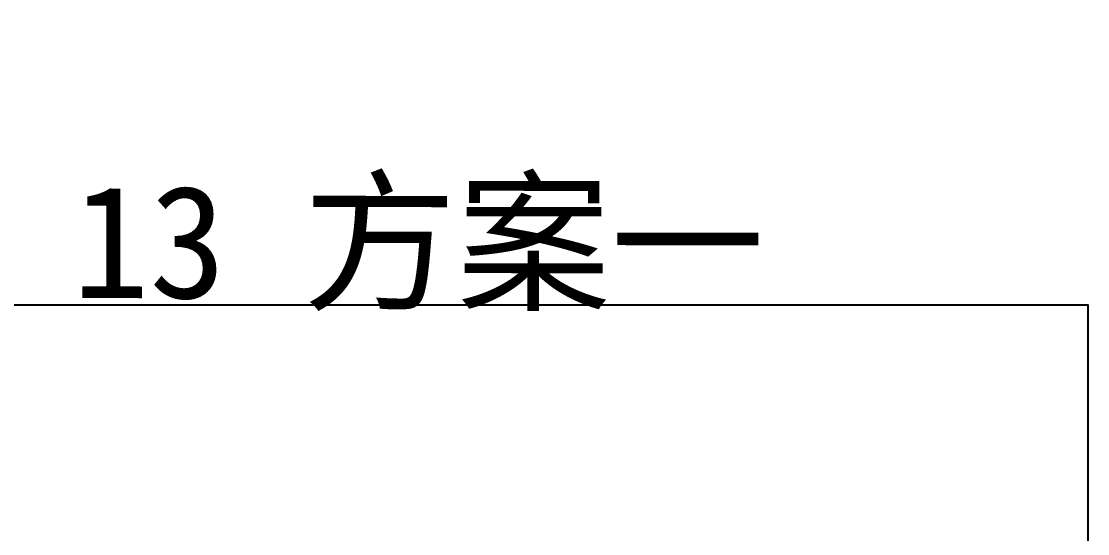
# Model space of a CAD drawing. Header units: millimetres. Extents: x 285006 to 3037698, y -2820855 to 192241.
# Drawn here: x 834084 to 893152, y -304431 to -276056 of the extents above; entities that cross this region are included whole.
import ezdxf
from ezdxf.enums import TextEntityAlignment as Align

# ---------------------------------------------------------------- set-up
doc = ezdxf.new("R2010")
doc.units = ezdxf.units.MM
doc.header["$PDMODE"] = 35
doc.header["$PDSIZE"] = -0.1
doc.layers.add('___', color=4, linetype='Continuous')
doc.layers.add('FF-TEXT', color=50, linetype='Continuous')
doc.styles.add('CCD_DIM', font='archs.shx', dxfattribs={"width": 0.7})
doc.styles.add('DIA', font='')
doc.styles.get('DIA').set_extended_font_data('SimSun')
doc.dimstyles.new('DIM_100', dxfattribs={"dimscale": 100, "dimtxt": 1.5, "dimasz": 1, "dimexe": 1.5, "dimexo": 1.5, "dimgap": 0.6, "dimtad": 1, "dimdec": 0, "dimrnd": 5, "dimzin": 12, "dimdsep": 46, "dimtxsty": 'CCD_DIM', "dimblk": 'CCD_Dimension_Tick', "dimcen": 0.125, "dimclrd": 44, "dimclre": 44, "dimclrt": 50, "dimadec": 0, "dimazin": 0, "dimtfac": 1, "dimtdec": 0, "dimtix": 1, "dimtmove": 2, "dimatfit": 3, "dimldrblk": 'CCD_Leader_Dot', "dimfxl": 5, "dimtvp": 1, "dimtolj": 1, "dimtzin": 0, "dimarcsym": 0})

# ---------------------------------------------------------------- blocks, each defined once
blk = doc.blocks.new('CCD_Dimension_Tick')
at = {"color": 0, "linetype": 'ByBlock'}
for p, q in [((-1.09, 0), (0, 0)), ((0, 0), (1.09, 0))]:
    blk.add_line(p, q, dxfattribs=at)
at = {"color": 0, "linetype": 'Continuous', "const_width": 0.608}
blk.add_lwpolyline([(-0.61, -0.61), (0.61, 0.61)], dxfattribs=at)
blk = doc.blocks.new('*D1125')
at = {"layer": '___', "color": 44, "lineweight": -2, "transparency": 16777216}
for p, q in [((849056, -232), (848956, -232)), ((849156, -732), (849156, -82)), ((849156, -232), (849461, -232)), ((849461, -164), (849461, -382)), ((849561, -232), (849661, -232))]:
    blk.add_line(p, q, dxfattribs=at)
at = {"layer": 'Defpoints', "color": 0, "transparency": 16777216}
for p in [(849461, -14, 0), (849461, -232), (849156, -315129, 0)]:
    blk.add_point(p, dxfattribs=at)
at = {"layer": '___', "color": 44, "lineweight": -2, "transparency": 16777216, "xscale": 100, "yscale": 100, "zscale": 100}
blk.add_blockref('CCD_Dimension_Tick', (849156, -232), dxfattribs=at)
at = {"layer": '___', "color": 44, "lineweight": -2, "transparency": 16777216, "xscale": 100, "yscale": 100, "zscale": 100, "rotation": 180}
blk.add_blockref('CCD_Dimension_Tick', (849461, -232), dxfattribs=at)
at = {"layer": '___', "color": 50, "transparency": 16777216, "insert": (849308, -97), "char_height": 150, "attachment_point": 5, "style": 'CCD_DIM'}
blk.add_mtext('\\A1;305', dxfattribs=at)
blk = doc.blocks.new('CCD_Leader_Dot')
at = {"color": 0, "linetype": 'ByBlock'}
blk.add_line((-5, 0), (-10, 0), dxfattribs=at)
at = {"color": 0, "linetype": 'ByBlock', "const_width": 5}
blk.add_lwpolyline([(-2.5, 0, 1), (2.5, 0, 1)], format="xyb", close=True, dxfattribs=at)

msp = doc.modelspace()

# ---------------------------------------------------------------- linework, layer by layer
at = {"layer": '___'}
msp.add_lwpolyline([(817101.9, -291748.6), (893151.7, -291748.6), (893151.7, -378115), (817101.9, -378115)], close=True, dxfattribs=at)

# ---------------------------------------------------------------- texts
at = {"layer": 'FF-TEXT', "color": 50, "style": 'DIA'}
msp.add_text('2025 09 13 方案一', height=6250, rotation=359.915172, dxfattribs=at).set_placement((839081.5, -288260.7, 0), align=Align.MIDDLE_CENTER)

# ---------------------------------------------------------------- dimensions: what is measured, and where the dimension line sits
at = {"layer": '___'}
dim = msp.add_linear_dim(base=(849461, -231.6), p1=(849155.9, -315129, 0), p2=(849461, -13.7, 0), dimstyle='DIM_100', override={"dimfxlon": 1}, dxfattribs=at)
dim.commit()
dim.dimension.update_dxf_attribs({"geometry": '*D1125', "text_midpoint": (849308.4, -96.6)})

doc.saveas('drawing.dxf')
